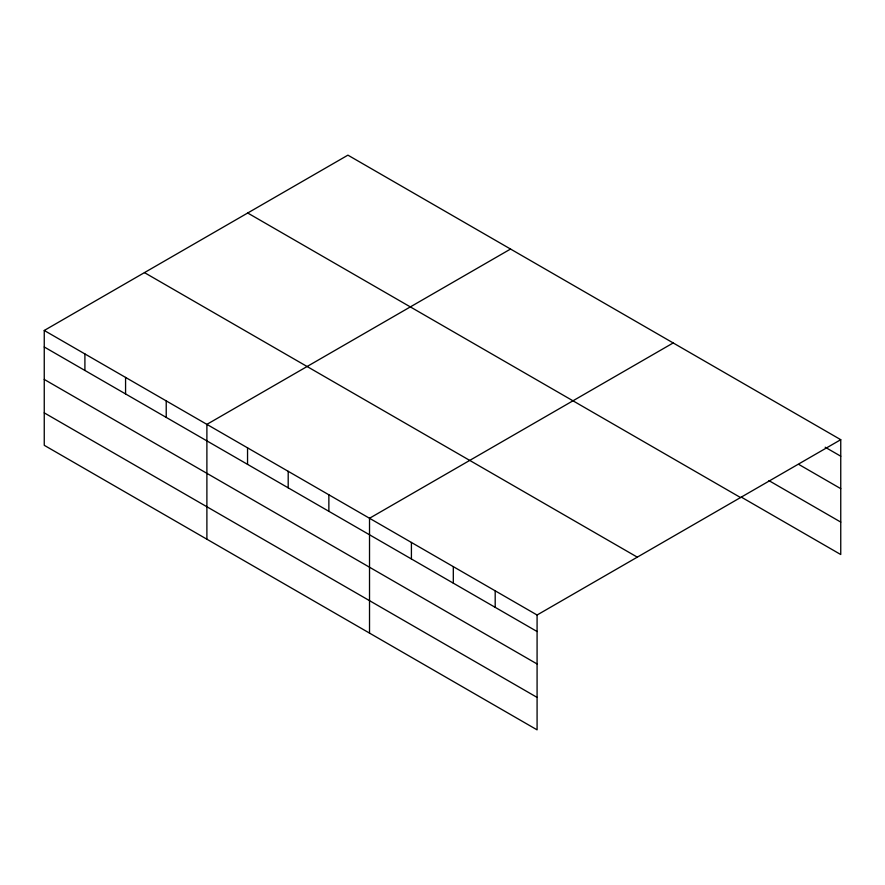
<?xml version="1.0" encoding="UTF-8"?>
<svg xmlns="http://www.w3.org/2000/svg" width="885" height="885" viewBox="0 0 885 885"><rect width="100%" height="100%" fill="white"/><g stroke="black" fill="none" stroke-linecap="round" stroke-linejoin="round"><path stroke-width="1.33" d="M537.084 663.971L537.084 615.009L44.25 330.47L44.25 445.31L537.084 729.848L537.084 663.971L44.25 379.433M741.409 497.171L840.75 554.53L840.75 439.69L347.916 155.152L44.25 330.47M510.545 249.05L206.891 424.369L206.891 539.208M673.186 342.949L369.521 518.267L369.521 633.107M537.084 615.009L840.75 439.69M825.185 447.224L840.75 456.206M798.856 464.459L840.75 488.653M768.932 480.621L840.75 522.084M247.7 213.008L740.546 497.547M144.454 272.613L637.3 557.152M44.25 346.986L537.084 631.525M44.25 412.864L537.084 697.402M495.191 590.826L495.191 607.331M453.308 566.632L453.308 583.149M411.414 542.45L411.414 558.966M328.866 494.792L328.866 511.309M288.2 471.318L288.2 487.834M247.546 447.843L247.546 464.359M166.225 400.894L166.225 417.41M125.57 377.419L125.57 393.936M84.905 353.945L84.905 370.461"/></g></svg>
